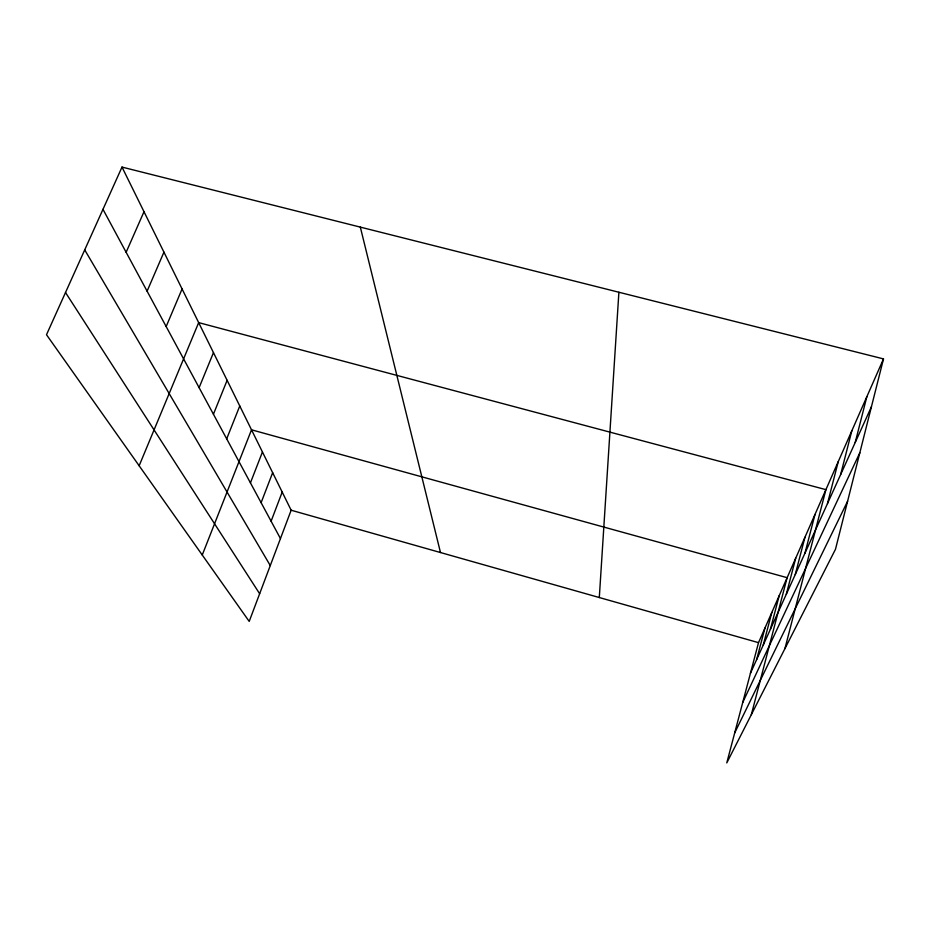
<?xml version="1.0" encoding="UTF-8"?>
<svg xmlns="http://www.w3.org/2000/svg" width="930" height="930" viewBox="0 0 930 930"><rect width="100%" height="100%" fill="white"/><g stroke="black" fill="none" stroke-linecap="round" stroke-linejoin="round"><path stroke-width="1.4" d="M599.304 597.537L618.892 292.253M883.5 358.899L835.477 549.293L726.772 762.914L758.52 642.653L883.5 358.899L122.004 167.086L46.5 334.73L249.205 621.414L291.148 510.221L122.004 167.086M855.216 442.482L866.818 396.785M827.491 503.549L838.232 461.664M840.639 474.567L851.81 430.857M784.92 648.652L825.91 489.645L198.671 322.617L139.151 465.767M795.255 574.554L804.938 537.261M804.962 553.164L814.982 514.464M770.377 629.343L779.201 595.7M751.324 714.67L787.129 577.681L251.519 429.811L202.252 555.024M786.303 594.258L795.685 558.267M756.625 659.626L764.937 628.064M763.263 645.025L771.819 612.452M271.107 521.207L282.197 492.063M261.121 502.677L272.653 472.696M250.437 482.868L262.446 451.992M226.688 438.821L239.766 405.98M213.435 414.234L227.118 380.335M199.113 387.671L213.47 352.621M166.168 326.558L182.082 288.963M147.103 291.183L163.936 252.146M126.131 252.286L143.999 211.703M750.429 673.274L871.433 406.759M742.721 702.476L859.82 452.782M734.677 732.956L847.602 501.235M291.148 510.221L758.52 642.653M65.507 292.508L259.644 593.735M84.711 249.879L270.27 565.568M102.974 209.331L280.453 538.563M360.329 227.118L440.483 552.536"/></g></svg>
